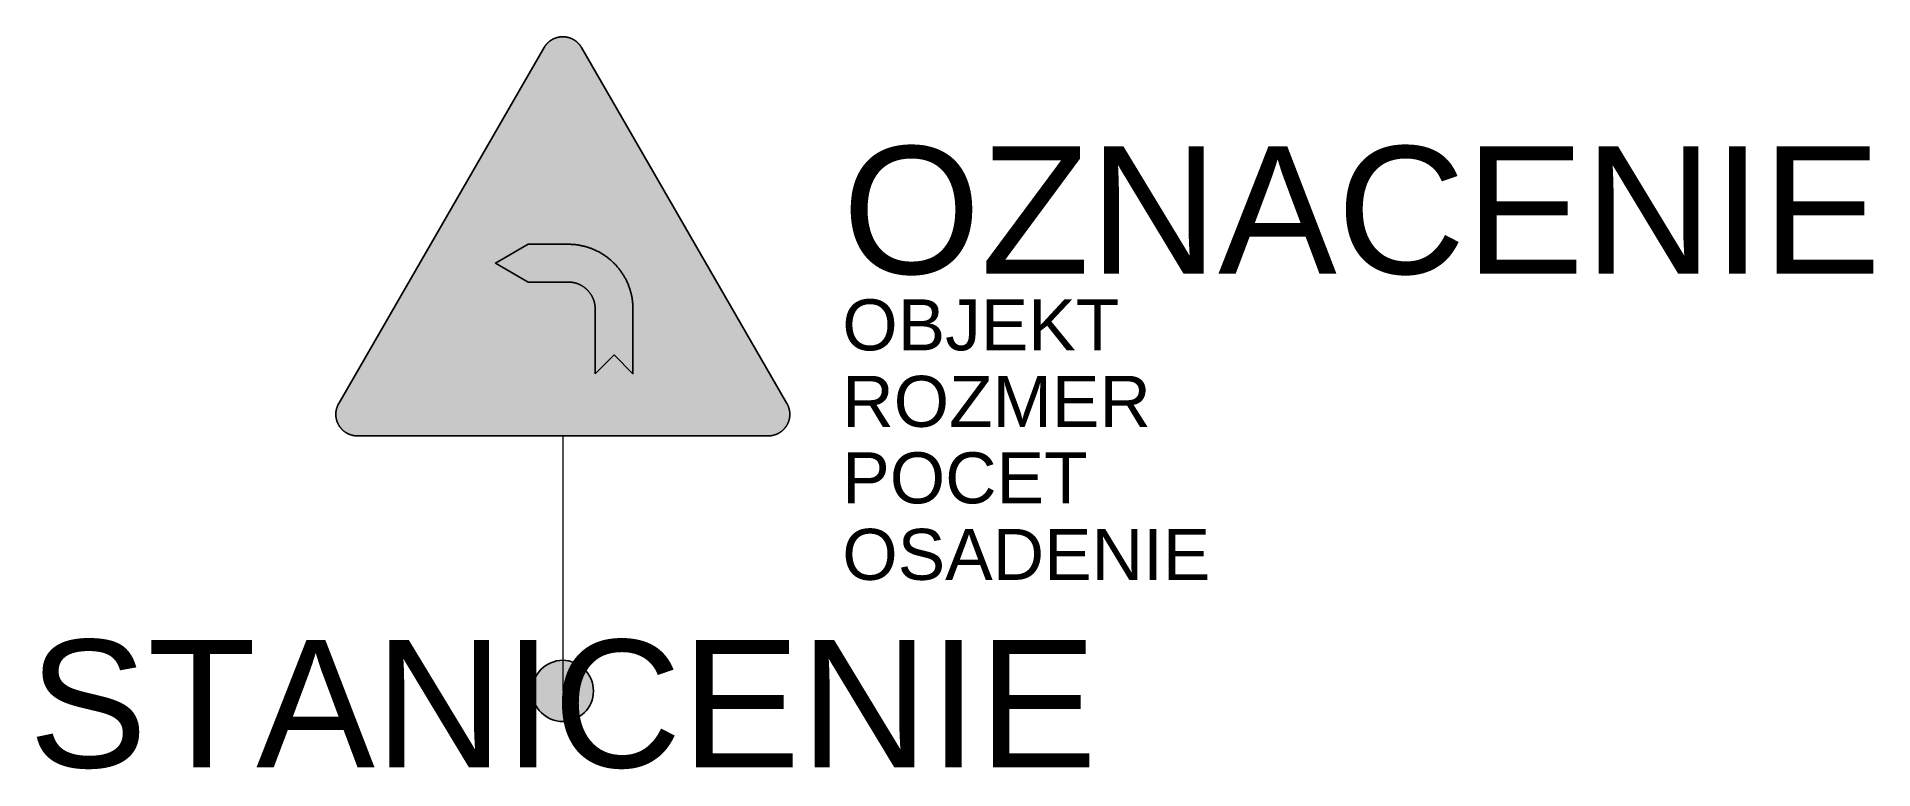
# Model space of a CAD drawing. Header units: metres. Extents: x -10.3 to 25.7, y -1.5 to 12.8.
import ezdxf
from ezdxf.enums import TextEntityAlignment as Align

# ---------------------------------------------------------------- set-up
doc = ezdxf.new("R2010")
doc.units = ezdxf.units.M
doc.layers.get('Defpoints').update_dxf_attribs({"color": 140, "lineweight": 5})
doc.styles.get("Standard").update_dxf_attribs({"font": 'arial.ttf'})

msp = doc.modelspace()

# ---------------------------------------------------------------- hatches: boundary and pattern name
at = {"true_color": 0xf1efea}
msp.add_hatch(color=7, dxfattribs=at).paths.add_polyline_path([(-4.029261, 5.000027), (-4.034526, 5.000048), (-4.039785, 5.000126), (-4.045041, 5.000279), (-4.0503, 5.000507), (-4.055481, 5.00081), (-4.06074, 5.001191), (-4.065921, 5.001572), (-4.071102, 5.002031), (-4.076283, 5.00264), (-4.081467, 5.003249), (-4.086648, 5.003858), (-4.091829, 5.00462), (-4.096935, 5.00546), (-4.102041, 5.006297), (-4.107144, 5.007212), (-4.11225, 5.008202), (-4.117356, 5.00927), (-4.122384, 5.010335), (-4.127415, 5.011556), (-4.132443, 5.012774), (-4.137474, 5.01407), (-4.142502, 5.015441), (-4.147455, 5.016812), (-4.152408, 5.018261), (-4.157361, 5.01986), (-4.162239, 5.021384), (-4.167114, 5.023061), (-4.171992, 5.024813), (-4.176867, 5.026568), (-4.18167, 5.028395), (-4.18647, 5.0303), (-4.19127, 5.032205), (-4.195995, 5.034263), (-4.200795, 5.036321), (-4.205442, 5.038379), (-4.210167, 5.040587), (-4.214817, 5.042798), (-4.219464, 5.045084), (-4.224036, 5.047445), (-4.228608, 5.049884), (-4.23318, 5.052323), (-4.237677, 5.054837), (-4.242171, 5.057429), (-4.24659, 5.060096), (-4.251012, 5.062763), (-4.255431, 5.065505), (-4.259775, 5.068247), (-4.264116, 5.071145), (-4.26846, 5.07404), (-4.272729, 5.07701), (-4.27692, 5.079983), (-4.281111, 5.083106), (-4.285302, 5.086232), (-4.289415, 5.089355), (-4.293531, 5.092631), (-4.297569, 5.09591), (-4.301607, 5.099186), (-4.30557, 5.102615), (-4.309533, 5.106044), (-4.313418, 5.109548), (-4.317228, 5.113055), (-4.321116, 5.116634), (-4.324848, 5.120294), (-4.328583, 5.124026), (-4.332315, 5.127761), (-4.335975, 5.131571), (-4.339554, 5.135381), (-4.343061, 5.139191), (-4.346565, 5.143154), (-4.349994, 5.147039), (-4.353423, 5.151077), (-4.356699, 5.15504), (-4.360053, 5.159078), (-4.363254, 5.163194), (-4.366455, 5.167307), (-4.369578, 5.171498), (-4.372626, 5.175689), (-4.375599, 5.179958), (-4.378569, 5.184149), (-4.381464, 5.188493), (-4.384362, 5.192834), (-4.387104, 5.197178), (-4.389846, 5.201597), (-4.392591, 5.206019), (-4.39518, 5.210438), (-4.397772, 5.214932), (-4.400286, 5.219429), (-4.402725, 5.224001), (-4.405164, 5.228573), (-4.407525, 5.233145), (-4.409811, 5.237792), (-4.412022, 5.242442), (-4.41423, 5.247167), (-4.416366, 5.251814), (-4.418421, 5.256614), (-4.420404, 5.261339), (-4.422384, 5.266139), (-4.424214, 5.270939), (-4.426041, 5.275742), (-4.427871, 5.280617), (-4.429548, 5.285495), (-4.431225, 5.29037), (-4.432824, 5.295248), (-4.434348, 5.300201), (-4.435797, 5.305154), (-4.437243, 5.310182), (-4.438539, 5.315135), (-4.439835, 5.320166), (-4.441131, 5.325194), (-4.442274, 5.330225), (-4.443339, 5.335253), (-4.444407, 5.340359), (-4.445397, 5.345465), (-4.446312, 5.350568), (-4.447227, 5.355674), (-4.447989, 5.360855), (-4.448751, 5.365961), (-4.449435, 5.371142), (-4.450044, 5.376326), (-4.450578, 5.381507), (-4.451037, 5.386688), (-4.451493, 5.391869), (-4.451799, 5.397128), (-4.452102, 5.402309), (-4.45233, 5.407568), (-4.452483, 5.412824), (-4.452636, 5.418083), (-4.452636, 5.423339), (-4.452636, 5.426768), (-4.452561, 5.430275), (-4.452483, 5.433779), (-4.452408, 5.437208), (-4.452255, 5.440715), (-4.452102, 5.444219), (-4.451949, 5.447648), (-4.451721, 5.451152), (-4.451493, 5.454581), (-4.451187, 5.45801), (-4.450884, 5.461517), (-4.450578, 5.464946), (-4.450197, 5.468375), (-4.449816, 5.471804), (-4.449435, 5.475308), (-4.448979, 5.478737), (-4.44852, 5.482166), (-4.448064, 5.485595), (-4.44753, 5.488949), (-4.446921, 5.492378), (-4.446387, 5.495807), (-4.445778, 5.499236), (-4.445169, 5.502587), (-4.444482, 5.506016), (-4.443798, 5.50937), (-4.443036, 5.512799), (-4.442349, 5.516153), (-4.441587, 5.519504), (-4.44075, 5.522858), (-4.43991, 5.526209), (-4.439073, 5.529563), (-4.438158, 5.532917), (-4.437321, 5.536268), (-4.436328, 5.539544), (-4.435416, 5.542898), (-4.434423, 5.546174), (-4.433358, 5.549528), (-4.432368, 5.552804), (-4.4313, 5.55608), (-4.430157, 5.559356), (-4.429014, 5.562635), (-4.427871, 5.565833), (-4.426728, 5.569112), (-4.42551, 5.572388), (-4.424289, 5.575589), (-4.422993, 5.578787), (-4.421775, 5.582066), (-4.420404, 5.585264), (-4.419108, 5.58839), (-4.417737, 5.591591), (-4.416366, 5.594789), (-4.414917, 5.597915), (-4.413468, 5.601116), (-4.412022, 5.604239), (-4.410498, 5.607362), (-4.408974, 5.610488), (-4.40745, 5.613611), (-4.405848, 5.616659), (-4.404249, 5.619785), (-4.40265, 5.622833), (-4.400973, 5.625881), (-4.399371, 5.628929), (-4.397619, 5.631977), (-4.395942, 5.635025), (-0.366591, 12.613952), (-0.364887, 12.616925), (-0.363135, 12.619898), (-0.361305, 12.622868), (-0.359478, 12.625841), (-0.357648, 12.628811), (-0.355743, 12.631709), (-0.353838, 12.634604), (-0.351933, 12.637499), (-0.350028, 12.640394), (-0.348048, 12.643214), (-0.346065, 12.646109), (-0.344085, 12.648929), (-0.342027, 12.651749), (-0.339969, 12.654491), (-0.337911, 12.657311), (-0.335778, 12.660053), (-0.333645, 12.662798), (-0.331512, 12.665465), (-0.329379, 12.668207), (-0.327168, 12.670874), (-0.324957, 12.673541), (-0.322749, 12.676208), (-0.320538, 12.6788), (-0.318252, 12.681389), (-0.315966, 12.683981), (-0.31368, 12.686573), (-0.311319, 12.689087), (-0.308955, 12.691676), (-0.306594, 12.694115), (-0.304233, 12.696629), (-0.301794, 12.699146), (-0.299355, 12.701582), (-0.296916, 12.704021), (-0.294402, 12.706385), (-0.291963, 12.708821), (-0.289449, 12.711185), (-0.286935, 12.713546), (-0.284343, 12.715832), (-0.281754, 12.718196), (-0.279237, 12.720482), (-0.27657, 12.72269), (-0.273981, 12.724976), (-0.271314, 12.727187), (-0.268647, 12.729395), (-0.26598, 12.731606), (-0.263313, 12.733739), (-0.260568, 12.735872), (-0.257826, 12.738008), (-0.255084, 12.740141), (-0.252339, 12.742199), (-0.249519, 12.744254), (-0.246702, 12.746237), (-0.243882, 12.748295), (-0.241062, 12.750275), (-0.238167, 12.752255), (-0.235272, 12.75416), (-0.232374, 12.756065), (-0.229479, 12.75797), (-0.226584, 12.759875), (-0.223611, 12.761705), (-0.220641, 12.763535), (-0.217668, 12.765287), (-0.214698, 12.767114), (-0.211725, 12.768869), (-0.208677, 12.770543), (-0.205629, 12.772298), (-0.202581, 12.773972), (-0.199533, 12.775574), (-0.196485, 12.777251), (-0.193362, 12.77885), (-0.190236, 12.780374), (-0.187188, 12.781973), (-0.184065, 12.783497), (-0.180939, 12.784946), (-0.177741, 12.78647), (-0.174615, 12.787841), (-0.171492, 12.78929), (-0.168291, 12.790661), (-0.16509, 12.792032), (-0.161889, 12.793403), (-0.158691, 12.794699), (-0.15549, 12.795995), (-0.152289, 12.797213), (-0.149013, 12.798434), (-0.145812, 12.799652), (-0.142536, 12.800873), (-0.13926, 12.802016), (-0.135981, 12.803081), (-0.132705, 12.804224), (-0.129429, 12.805292), (-0.126153, 12.806357), (-0.122877, 12.80735), (-0.119523, 12.80834), (-0.116247, 12.80933), (-0.112893, 12.810245), (-0.109542, 12.81116), (-0.106263, 12.811997), (-0.102912, 12.812912), (-0.099558, 12.813674), (-0.096207, 12.814511), (-0.092778, 12.815273), (-0.089424, 12.816035), (-0.08607, 12.816722), (-0.082641, 12.817406), (-0.07929, 12.818093), (-0.075861, 12.818702), (-0.072507, 12.819311), (-0.069078, 12.819923), (-0.065649, 12.820454), (-0.06222, 12.820988), (-0.058791, 12.821447), (-0.055362, 12.821903), (-0.051933, 12.822359), (-0.048504, 12.822818), (-0.045075, 12.823199), (-0.041646, 12.823502), (-0.038142, 12.823883), (-0.034713, 12.824189), (-0.031284, 12.824417), (-0.027777, 12.824645), (-0.024348, 12.824876), (-0.020844, 12.825026), (-0.017415, 12.825257), (-0.013911, 12.825332), (-0.010482, 12.825485), (-0.006975, 12.82556), (-0.003471, 12.82556), (-0.000042, 12.82556), (0.003465, 12.82556), (0.006969, 12.82556), (0.010398, 12.825485), (0.013902, 12.825332), (0.017409, 12.825257), (0.020838, 12.825026), (0.024342, 12.824876), (0.027771, 12.824645), (0.0312, 12.824417), (0.034707, 12.824189), (0.038136, 12.823883), (0.041565, 12.823502), (0.045069, 12.823199), (0.048498, 12.822818), (0.051927, 12.822359), (0.055356, 12.821903), (0.058785, 12.821447), (0.062214, 12.820988), (0.065643, 12.820454), (0.069072, 12.819923), (0.072426, 12.819311), (0.075855, 12.818702), (0.079284, 12.818093), (0.082635, 12.817406), (0.086064, 12.816722), (0.089418, 12.816035), (0.092769, 12.815273), (0.096123, 12.814511), (0.099477, 12.813674), (0.102828, 12.812912), (0.106182, 12.811997), (0.109533, 12.81116), (0.112887, 12.810245), (0.116241, 12.80933), (0.119517, 12.80834), (0.122868, 12.80735), (0.126147, 12.806357), (0.129423, 12.805292), (0.132699, 12.804224), (0.135975, 12.803081), (0.139251, 12.802016), (0.14253, 12.800873), (0.145728, 12.799652), (0.149007, 12.798434), (0.152205, 12.797213), (0.155484, 12.795995), (0.158682, 12.794699), (0.161883, 12.793403), (0.165084, 12.792032), (0.168207, 12.790661), (0.171408, 12.78929), (0.174609, 12.787841), (0.177732, 12.78647), (0.180858, 12.784946), (0.183981, 12.783497), (0.187107, 12.781973), (0.19023, 12.780374), (0.193353, 12.77885), (0.196401, 12.777251), (0.199449, 12.775574), (0.202575, 12.773972), (0.205623, 12.772298), (0.208593, 12.770543), (0.211641, 12.768869), (0.214689, 12.767114), (0.217662, 12.765287), (0.220635, 12.763535), (0.223605, 12.761705), (0.2265, 12.759875), (0.229473, 12.75797), (0.232368, 12.756065), (0.235263, 12.75416), (0.238161, 12.752255), (0.240978, 12.750275), (0.243876, 12.748295), (0.246693, 12.746237), (0.249438, 12.744254), (0.252258, 12.742199), (0.255, 12.740141), (0.25782, 12.738008), (0.260562, 12.735872), (0.263229, 12.733739), (0.265974, 12.731606), (0.268641, 12.729395), (0.271308, 12.727187), (0.273897, 12.724976), (0.276564, 12.72269), (0.279156, 12.720482), (0.281745, 12.718196), (0.284337, 12.715832), (0.286851, 12.713546), (0.289443, 12.711185), (0.291957, 12.708821), (0.294396, 12.706385), (0.29691, 12.704021), (0.299349, 12.701582), (0.301788, 12.699146), (0.304149, 12.696629), (0.306588, 12.694115), (0.308949, 12.691676), (0.311313, 12.689087), (0.313599, 12.686573), (0.31596, 12.683981), (0.318246, 12.681389), (0.320457, 12.6788), (0.322743, 12.676208), (0.324951, 12.673541), (0.327162, 12.670874), (0.32937, 12.668207), (0.331506, 12.665465), (0.333639, 12.662798), (0.335772, 12.660053), (0.337905, 12.657311), (0.339963, 12.654491), (0.342021, 12.651749), (0.344001, 12.648929), (0.346059, 12.646109), (0.348039, 12.643214), (0.349944, 12.640394), (0.351927, 12.637499), (0.353832, 12.634604), (0.355737, 12.631709), (0.357564, 12.628811), (0.359469, 12.625841), (0.361299, 12.622868), (0.363051, 12.619898), (0.364881, 12.616925), (0.366558, 12.613877), (4.395909, 5.635025), (4.397613, 5.631977), (4.39929, 5.628929), (4.400967, 5.625881), (4.402641, 5.622833), (4.404243, 5.619785), (4.405842, 5.616659), (4.407444, 5.613611), (4.408968, 5.610488), (4.410492, 5.607362), (4.412016, 5.604239), (4.413462, 5.601116), (4.414911, 5.597915), (4.416282, 5.594789), (4.417731, 5.591591), (4.419102, 5.58839), (4.420398, 5.585264), (4.421691, 5.582066), (4.422987, 5.578787), (4.424283, 5.575589), (4.425501, 5.572388), (4.426722, 5.569112), (4.427865, 5.565833), (4.429008, 5.562635), (4.430151, 5.559356), (4.431216, 5.55608), (4.432284, 5.552804), (4.433352, 5.549528), (4.434342, 5.546174), (4.435332, 5.542898), (4.436322, 5.539544), (4.437237, 5.536268), (4.438152, 5.532917), (4.439067, 5.529563), (4.439904, 5.526209), (4.440741, 5.522858), (4.441503, 5.519504), (4.442265, 5.516153), (4.443027, 5.512799), (4.443714, 5.50937), (4.444476, 5.506016), (4.445085, 5.502587), (4.445772, 5.499236), (4.446306, 5.495807), (4.446915, 5.492378), (4.447449, 5.488949), (4.44798, 5.485595), (4.448514, 5.482166), (4.448973, 5.478737), (4.449354, 5.475308), (4.44981, 5.471804), (4.450191, 5.468375), (4.450572, 5.464946), (4.450878, 5.461517), (4.451181, 5.45801), (4.451409, 5.454581), (4.45164, 5.451152), (4.451868, 5.447648), (4.452096, 5.444219), (4.452249, 5.440715), (4.452324, 5.437208), (4.452477, 5.433779), (4.452552, 5.430275), (4.452552, 5.426768), (4.452552, 5.423339), (4.452552, 5.418083), (4.452477, 5.412824), (4.452324, 5.407568), (4.452096, 5.402309), (4.45179, 5.397128), (4.451409, 5.391869), (4.451028, 5.386688), (4.450497, 5.381507), (4.449963, 5.376326), (4.449354, 5.371142), (4.448667, 5.365961), (4.44798, 5.360855), (4.447143, 5.355674), (4.446306, 5.350568), (4.445391, 5.345465), (4.444401, 5.340359), (4.443333, 5.335253), (4.44219, 5.330225), (4.441047, 5.325194), (4.439829, 5.320166), (4.438533, 5.315135), (4.437162, 5.310182), (4.435788, 5.305154), (4.434264, 5.300201), (4.43274, 5.295248), (4.431141, 5.29037), (4.429542, 5.285495), (4.427787, 5.280617), (4.426035, 5.275742), (4.424208, 5.270939), (4.422303, 5.266139), (4.420398, 5.261339), (4.41834, 5.256614), (4.416282, 5.251814), (4.414149, 5.247167), (4.412016, 5.242442), (4.40973, 5.237792), (4.407444, 5.233145), (4.405158, 5.228573), (4.402719, 5.224001), (4.40028, 5.219429), (4.397766, 5.214932), (4.395174, 5.210438), (4.392507, 5.206019), (4.38984, 5.201597), (4.387098, 5.197178), (4.384278, 5.192834), (4.381458, 5.188493), (4.378563, 5.184149), (4.37559, 5.179958), (4.37262, 5.175689), (4.369494, 5.171498), (4.366371, 5.167307), (4.363248, 5.163194), (4.359969, 5.159078), (4.356693, 5.15504), (4.353417, 5.151077), (4.349988, 5.147039), (4.346559, 5.143154), (4.343055, 5.139191), (4.339548, 5.135381), (4.335966, 5.131571), (4.332309, 5.127761), (4.328577, 5.124026), (4.324842, 5.120294), (4.321107, 5.116634), (4.317222, 5.113055), (4.313412, 5.109548), (4.309449, 5.106044), (4.305564, 5.102615), (4.301526, 5.099186), (4.297563, 5.09591), (4.293525, 5.092631), (4.289409, 5.089355), (4.285293, 5.086232), (4.281102, 5.083106), (4.276911, 5.079983), (4.272645, 5.07701), (4.268379, 5.07404), (4.26411, 5.071145), (4.259766, 5.068247), (4.255425, 5.065505), (4.251003, 5.062763), (4.246584, 5.060096), (4.242165, 5.057429), (4.237668, 5.054837), (4.233174, 5.052323), (4.228602, 5.049884), (4.22403, 5.047445), (4.21938, 5.045084), (4.214808, 5.042798), (4.210161, 5.040587), (4.205436, 5.038379), (4.200711, 5.036321), (4.195989, 5.034263), (4.191264, 5.032205), (4.186464, 5.0303), (4.181661, 5.028395), (4.176861, 5.026568), (4.171986, 5.024813), (4.167108, 5.023061), (4.16223, 5.021384), (4.157277, 5.01986), (4.152402, 5.018261), (4.147449, 5.016812), (4.142418, 5.015441), (4.137465, 5.01407), (4.132437, 5.012774), (4.127409, 5.011556), (4.122378, 5.010335), (4.117272, 5.00927), (4.112244, 5.008202), (4.107138, 5.007212), (4.102032, 5.006297), (4.096929, 5.00546), (4.091745, 5.00462), (4.086642, 5.003858), (4.081458, 5.003249), (4.076277, 5.00264), (4.071096, 5.002031), (4.065915, 5.001572), (4.060656, 5.001191), (4.055475, 5.00081), (4.050216, 5.000507), (4.045035, 5.000279), (4.039779, 5.000126), (4.03452, 5.000048), (4.029261, 4.999973)])
at = {"true_color": 0xba1e10}
h = msp.add_hatch(color=22, dxfattribs=at)
h.paths.add_polyline_path([(-4.029261, 5.158775), (-4.036128, 5.15885), (-4.042908, 5.159078), (-4.049613, 5.159537), (-4.056321, 5.160068), (-4.063026, 5.16083), (-4.069578, 5.161823), (-4.076133, 5.162888), (-4.08261, 5.164109), (-4.089009, 5.16548), (-4.095411, 5.167079), (-4.101735, 5.168756), (-4.107984, 5.170661), (-4.114155, 5.172641), (-4.120251, 5.174777), (-4.126272, 5.177063), (-4.13229, 5.179499), (-4.138158, 5.182091), (-4.144026, 5.184833), (-4.149741, 5.187653), (-4.155381, 5.190701), (-4.161018, 5.193827), (-4.166505, 5.197025), (-4.171914, 5.200454), (-4.177248, 5.203961), (-4.182432, 5.207543), (-4.187613, 5.211275), (-4.192641, 5.215163), (-4.197594, 5.219201), (-4.202472, 5.223239), (-4.207197, 5.227505), (-4.211844, 5.231774), (-4.216341, 5.236268), (-4.220835, 5.240765), (-4.225104, 5.245412), (-4.22937, 5.250215), (-4.233486, 5.255015), (-4.237446, 5.259968), (-4.241334, 5.264996), (-4.245066, 5.270177), (-4.248648, 5.275436), (-4.252155, 5.280695), (-4.255584, 5.286104), (-4.258782, 5.291666), (-4.261908, 5.297228), (-4.264956, 5.302868), (-4.267776, 5.308658), (-4.270518, 5.314451), (-4.27311, 5.320319), (-4.275546, 5.326337), (-4.277832, 5.332358), (-4.279968, 5.338454), (-4.281948, 5.344625), (-4.283853, 5.350874), (-4.28553, 5.357198), (-4.287129, 5.3636), (-4.2885, 5.369999), (-4.289721, 5.376476), (-4.290864, 5.383031), (-4.291779, 5.389661), (-4.292541, 5.396288), (-4.293072, 5.402996), (-4.293531, 5.409701), (-4.293759, 5.416481), (-4.293912, 5.423339), (-4.293834, 5.425475), (-4.293834, 5.427683), (-4.293834, 5.429816), (-4.293759, 5.432027), (-4.293684, 5.43416), (-4.293531, 5.436371), (-4.293453, 5.438504), (-4.293303, 5.440715), (-4.29315, 5.442848), (-4.292997, 5.445056), (-4.292769, 5.447192), (-4.292616, 5.449325), (-4.292388, 5.451458), (-4.29216, 5.453669), (-4.291854, 5.455802), (-4.291626, 5.457935), (-4.29132, 5.460068), (-4.291017, 5.462201), (-4.290711, 5.464337), (-4.29033, 5.46647), (-4.289949, 5.468603), (-4.289568, 5.470736), (-4.289187, 5.472869), (-4.288806, 5.475005), (-4.28835, 5.477138), (-4.287891, 5.479196), (-4.287435, 5.481329), (-4.286976, 5.483462), (-4.286445, 5.48552), (-4.285911, 5.487653), (-4.285377, 5.489711), (-4.284843, 5.491769), (-4.284309, 5.493902), (-4.2837, 5.49596), (-4.283091, 5.498015), (-4.282482, 5.500073), (-4.281873, 5.502206), (-4.281186, 5.504264), (-4.280499, 5.506247), (-4.279815, 5.508302), (-4.279128, 5.51036), (-4.278444, 5.512418), (-4.277682, 5.514476), (-4.27692, 5.516456), (-4.276158, 5.518514), (-4.275396, 5.520494), (-4.274556, 5.522477), (-4.273719, 5.524535), (-4.272879, 5.526515), (-4.272042, 5.528495), (-4.271205, 5.530478), (-4.27029, 5.532458), (-4.269375, 5.534441), (-4.26846, 5.536346), (-4.267545, 5.538326), (-4.266633, 5.540306), (-4.26564, 5.542211), (-4.26465, 5.544194), (-4.26366, 5.546099), (-4.26267, 5.548004), (-4.261602, 5.549909), (-4.260537, 5.551814), (-4.259469, 5.553719), (-4.258401, 5.555624), (-0.229092, 12.534575), (-0.22689, 12.538364), (-0.224604, 12.542096), (-0.22224, 12.545831), (-0.219801, 12.549488), (-0.217365, 12.553145), (-0.214773, 12.556727), (-0.212259, 12.560231), (-0.209592, 12.563738), (-0.206925, 12.567167), (-0.20418, 12.570518), (-0.201363, 12.573872), (-0.198543, 12.577148), (-0.195648, 12.580349), (-0.192675, 12.58355), (-0.189702, 12.586673), (-0.186654, 12.589721), (-0.183606, 12.592769), (-0.180483, 12.595742), (-0.177282, 12.598637), (-0.174081, 12.601457), (-0.170805, 12.604277), (-0.167529, 12.607019), (-0.164175, 12.609761), (-0.160824, 12.612353), (-0.157395, 12.614945), (-0.153888, 12.617459), (-0.150384, 12.619898), (-0.14688, 12.622334), (-0.143298, 12.624698), (-0.139641, 12.626984), (-0.135981, 12.629192), (-0.132324, 12.631403), (-0.128592, 12.633461), (-0.124782, 12.635519), (-0.121047, 12.637499), (-0.117162, 12.639479), (-0.113352, 12.641309), (-0.109464, 12.643139), (-0.105501, 12.644891), (-0.101616, 12.646568), (-0.097578, 12.648167), (-0.093615, 12.649691), (-0.089577, 12.651215), (-0.085539, 12.652664), (-0.081423, 12.653957), (-0.077307, 12.655253), (-0.073194, 12.656474), (-0.069078, 12.657692), (-0.064887, 12.65876), (-0.060696, 12.659825), (-0.05643, 12.66074), (-0.052239, 12.661655), (-0.04797, 12.662492), (-0.043704, 12.663179), (-0.03936, 12.663863), (-0.035094, 12.664475), (-0.03075, 12.665006), (-0.026406, 12.66554), (-0.021987, 12.665921), (-0.017643, 12.666227), (-0.013224, 12.66653), (-0.00888, 12.666683), (-0.004461, 12.666761), (-0.000042, 12.666836), (0.004377, 12.666761), (0.008799, 12.666683), (0.013218, 12.66653), (0.017637, 12.666227), (0.021981, 12.665921), (0.026325, 12.66554), (0.030666, 12.665006), (0.03501, 12.664475), (0.039354, 12.663863), (0.04362, 12.663179), (0.047889, 12.662492), (0.052155, 12.661655), (0.056424, 12.66074), (0.060615, 12.659825), (0.064881, 12.65876), (0.068997, 12.657692), (0.073188, 12.656474), (0.077301, 12.655253), (0.081417, 12.653957), (0.08553, 12.652664), (0.089571, 12.651215), (0.093609, 12.649691), (0.097572, 12.648167), (0.101532, 12.646568), (0.105495, 12.644891), (0.109458, 12.643139), (0.113343, 12.641309), (0.117153, 12.639479), (0.120963, 12.637499), (0.124773, 12.635519), (0.128583, 12.633461), (0.132243, 12.631403), (0.135975, 12.629192), (0.139632, 12.626984), (0.143214, 12.624698), (0.146796, 12.622334), (0.150378, 12.619898), (0.153882, 12.617459), (0.157311, 12.614945), (0.16074, 12.612353), (0.164169, 12.609761), (0.167523, 12.607019), (0.170799, 12.604277), (0.174075, 12.601457), (0.177276, 12.598637), (0.180477, 12.595742), (0.1836, 12.592769), (0.186648, 12.589721), (0.189696, 12.586673), (0.192669, 12.58355), (0.195639, 12.580349), (0.198537, 12.577148), (0.201354, 12.573872), (0.204174, 12.570518), (0.206919, 12.567167), (0.209586, 12.563738), (0.212253, 12.560231), (0.214842, 12.556727), (0.217356, 12.553145), (0.219795, 12.549488), (0.222234, 12.545831), (0.224595, 12.542096), (0.226881, 12.538364), (0.229167, 12.534554), (4.258443, 5.555651), (4.259463, 5.553719), (4.260528, 5.551814), (4.261596, 5.549909), (4.262664, 5.548004), (4.263654, 5.546099), (4.264644, 5.544194), (4.265634, 5.542211), (4.266549, 5.540306), (4.267539, 5.538326), (4.268454, 5.536346), (4.269369, 5.534441), (4.270284, 5.532458), (4.271196, 5.530478), (4.272036, 5.528495), (4.272873, 5.526515), (4.273713, 5.524535), (4.27455, 5.522477), (4.275312, 5.520494), (4.276149, 5.518514), (4.276911, 5.516456), (4.277673, 5.514476), (4.27836, 5.512418), (4.279122, 5.51036), (4.279809, 5.508302), (4.280493, 5.506247), (4.28118, 5.504264), (4.281789, 5.502206), (4.282476, 5.500073), (4.283085, 5.498015), (4.283694, 5.49596), (4.284228, 5.493902), (4.284837, 5.491769), (4.285371, 5.489711), (4.285905, 5.487653), (4.286436, 5.48552), (4.286895, 5.483462), (4.287429, 5.481329), (4.287885, 5.479196), (4.288341, 5.477138), (4.288722, 5.475005), (4.289181, 5.472869), (4.289562, 5.470736), (4.289943, 5.468603), (4.290324, 5.46647), (4.290627, 5.464337), (4.290933, 5.462201), (4.291239, 5.460068), (4.291542, 5.457935), (4.291848, 5.455802), (4.292076, 5.453669), (4.292304, 5.451458), (4.292532, 5.449325), (4.292763, 5.447192), (4.292913, 5.445056), (4.293144, 5.442848), (4.293294, 5.440715), (4.293372, 5.438504), (4.293525, 5.436371), (4.2936, 5.43416), (4.293675, 5.432027), (4.293753, 5.429816), (4.293828, 5.427683), (4.293828, 5.425475), (4.293828, 5.423339), (4.293753, 5.416481), (4.293525, 5.409701), (4.293066, 5.402996), (4.292457, 5.396288), (4.291695, 5.389661), (4.29078, 5.383031), (4.289715, 5.376476), (4.288494, 5.369999), (4.287048, 5.3636), (4.285524, 5.357198), (4.283769, 5.350874), (4.281942, 5.344625), (4.279959, 5.338454), (4.277751, 5.332358), (4.275465, 5.326337), (4.273026, 5.320319), (4.270434, 5.314451), (4.267767, 5.308658), (4.264872, 5.302868), (4.261902, 5.297228), (4.258776, 5.291666), (4.2555, 5.286104), (4.252146, 5.280695), (4.248642, 5.275436), (4.24506, 5.270177), (4.24125, 5.264996), (4.23744, 5.259968), (4.233402, 5.255015), (4.229286, 5.250215), (4.225095, 5.245412), (4.220754, 5.240765), (4.216332, 5.236268), (4.211838, 5.231774), (4.207188, 5.227505), (4.202388, 5.223239), (4.197588, 5.219201), (4.192635, 5.215163), (4.187529, 5.211275), (4.182423, 5.207543), (4.177167, 5.203961), (4.171833, 5.200454), (4.166421, 5.197025), (4.160937, 5.193827), (4.155372, 5.190701), (4.149735, 5.187653), (4.143942, 5.184833), (4.138152, 5.182091), (4.132284, 5.179499), (4.126266, 5.177063), (4.120245, 5.174777), (4.114149, 5.172641), (4.107978, 5.170661), (4.101729, 5.168756), (4.095405, 5.167079), (4.089003, 5.16548), (4.082601, 5.164109), (4.076124, 5.162888), (4.069572, 5.161823), (4.062942, 5.16083), (4.056312, 5.160068), (4.049607, 5.159537), (4.042902, 5.159078), (4.036119, 5.15885), (4.029261, 5.158775)])
h.paths.add_polyline_path([(-3.11268, 5.952527), (0.000015, 11.34395), (3.112755, 5.952527)], flags=16)
at = {"true_color": 0x292829}
msp.add_hatch(color=250, dxfattribs=at).paths.add_polyline_path([(0.635016, 6.217109), (0.635016, 7.487108), (0.634932, 7.493618), (0.634782, 7.500248), (0.634629, 7.5068), (0.634323, 7.513277), (0.633942, 7.519832), (0.633486, 7.526384), (0.633027, 7.532861), (0.632418, 7.539338), (0.631734, 7.54589), (0.630972, 7.552292), (0.630132, 7.558769), (0.629217, 7.565246), (0.628152, 7.571648), (0.627084, 7.578047), (0.625941, 7.584449), (0.624723, 7.590773), (0.623427, 7.597175), (0.622056, 7.603499), (0.620532, 7.609748), (0.619008, 7.616072), (0.617406, 7.622321), (0.615732, 7.628567), (0.613977, 7.634816), (0.61215, 7.64099), (0.610167, 7.647161), (0.608187, 7.653257), (0.606129, 7.659428), (0.603996, 7.665524), (0.601785, 7.671545), (0.599499, 7.677566), (0.597138, 7.683584), (0.594699, 7.689605), (0.592185, 7.695548), (0.589593, 7.701416), (0.587004, 7.707359), (0.584259, 7.713149), (0.581442, 7.719017), (0.578622, 7.72481), (0.575649, 7.730525), (0.572679, 7.73624), (0.569553, 7.741955), (0.56643, 7.747592), (0.563229, 7.753154), (0.559953, 7.758794), (0.556599, 7.764281), (0.55317, 7.769768), (0.549666, 7.775252), (0.546084, 7.780664), (0.542427, 7.785998), (0.53877, 7.791332), (0.53496, 7.796666), (0.53115, 7.801922), (0.527262, 7.807106), (0.523299, 7.812287), (0.519261, 7.817393), (0.515148, 7.822421), (0.510957, 7.827449), (0.506766, 7.832402), (0.502422, 7.837355), (0.498078, 7.842233), (0.493659, 7.847033), (0.489162, 7.851833), (0.48459, 7.856558), (0.480018, 7.861283), (0.475293, 7.865855), (0.470571, 7.870427), (0.465846, 7.874924), (0.460968, 7.879343), (0.456093, 7.883687), (0.451215, 7.888028), (0.446187, 7.892219), (0.441156, 7.89641), (0.436128, 7.900526), (0.431022, 7.904564), (0.425841, 7.908527), (0.42066, 7.912412), (0.415401, 7.916222), (0.410142, 7.920032), (0.404808, 7.923692), (0.399399, 7.927349), (0.39399, 7.930931), (0.388578, 7.93436), (0.383016, 7.937789), (0.377529, 7.94114), (0.371967, 7.944494), (0.366327, 7.947695), (0.36069, 7.950818), (0.354975, 7.953941), (0.34926, 7.956914), (0.343545, 7.959887), (0.337752, 7.962704), (0.331962, 7.965524), (0.326094, 7.968269), (0.320226, 7.970858), (0.314283, 7.97345), (0.30834, 7.975964), (0.302319, 7.978403), (0.296376, 7.980764), (0.29028, 7.98305), (0.284262, 7.985261), (0.278166, 7.987394), (0.27207, 7.989452), (0.265896, 7.991432), (0.259725, 7.993337), (0.253551, 7.995242), (0.247305, 7.996994), (0.241056, 7.998671), (0.234807, 8.000273), (0.228558, 8.001797), (0.222234, 8.003321), (0.21591, 8.004692), (0.209508, 8.005988), (0.203184, 8.007206), (0.196782, 8.008349), (0.190383, 8.009417), (0.183981, 8.010407), (0.177504, 8.011397), (0.171105, 8.012234), (0.164628, 8.012996), (0.158151, 8.013683), (0.151596, 8.014217), (0.145119, 8.014751), (0.138567, 8.015207), (0.13209, 8.015588), (0.125535, 8.015894), (0.118983, 8.016044), (0.112353, 8.016197), (0.105801, 8.016275), (-0.68133, 8.016275), (-1.322901, 8.386694), (-0.68133, 8.75711), (0.105849, 8.75711), (0.121575, 8.756939), (0.137346, 8.756708), (0.153045, 8.756177), (0.168819, 8.75549), (0.18444, 8.754653), (0.200136, 8.753585), (0.215757, 8.752289), (0.231378, 8.750843), (0.246924, 8.749241), (0.262392, 8.747414), (0.277935, 8.745356), (0.293328, 8.743145), (0.308796, 8.740784), (0.324114, 8.738192), (0.339429, 8.735372), (0.354747, 8.732477), (0.369987, 8.729276), (0.385149, 8.726), (0.400314, 8.722496), (0.415401, 8.718761), (0.430413, 8.714876), (0.445425, 8.710838), (0.460284, 8.706569), (0.475143, 8.70215), (0.490002, 8.697578), (0.504708, 8.692778), (0.519414, 8.687825), (0.534045, 8.682719), (0.548598, 8.677385), (0.563076, 8.671898), (0.577479, 8.666261), (0.591804, 8.660393), (0.606129, 8.654372), (0.620304, 8.648201), (0.634401, 8.641877), (0.648498, 8.635322), (0.662442, 8.628617), (0.676311, 8.621759), (0.690102, 8.614673), (0.703818, 8.607434), (0.717459, 8.600117), (0.731022, 8.592497), (0.74451, 8.584802), (0.757845, 8.576954), (0.771102, 8.568875), (0.784284, 8.560646), (0.797391, 8.552264), (0.810423, 8.543729), (0.823299, 8.534966), (0.8361, 8.526128), (0.848826, 8.517059), (0.861399, 8.507915), (0.873897, 8.498543), (0.886242, 8.489018), (0.898509, 8.47934), (0.910701, 8.469512), (0.92274, 8.459453), (0.934629, 8.449319), (0.946515, 8.439032), (0.958173, 8.428517), (0.969756, 8.417924), (0.981261, 8.407103), (0.992616, 8.396207), (1.003818, 8.385158), (1.014942, 8.373881), (1.025838, 8.362526), (1.036659, 8.351096), (1.047252, 8.339513), (1.057767, 8.32778), (1.068054, 8.315969), (1.078188, 8.304005), (1.088172, 8.291966), (1.098078, 8.279774), (1.107753, 8.267504), (1.117278, 8.255162), (1.126575, 8.242664), (1.135797, 8.230091), (1.144863, 8.217365), (1.153704, 8.204564), (1.162467, 8.191685), (1.170999, 8.178731), (1.179381, 8.165627), (1.187613, 8.152442), (1.195689, 8.139107), (1.203537, 8.125772), (1.211235, 8.112287), (1.218855, 8.098799), (1.226244, 8.085158), (1.233408, 8.071367), (1.240494, 8.057573), (1.247352, 8.043707), (1.254057, 8.02976), (1.260612, 8.015663), (1.266936, 8.001566), (1.273107, 7.987394), (1.279128, 7.973069), (1.284996, 7.958744), (1.290633, 7.944341), (1.29612, 7.929863), (1.301454, 7.91531), (1.30656, 7.900679), (1.311513, 7.885973), (1.316313, 7.871264), (1.320885, 7.856483), (1.325304, 7.841546), (1.329573, 7.826687), (1.333611, 7.811678), (1.337496, 7.796666), (1.341231, 7.781579), (1.344735, 7.766414), (1.348014, 7.751249), (1.351212, 7.736009), (1.35411, 7.720694), (1.356927, 7.705379), (1.359519, 7.690061), (1.36188, 7.674593), (1.364091, 7.6592), (1.366149, 7.643657), (1.367976, 7.628186), (1.369578, 7.612565), (1.371024, 7.597022), (1.37232, 7.581401), (1.373388, 7.565702), (1.374225, 7.550081), (1.374912, 7.53431), (1.375446, 7.518611), (1.375749, 7.502837), (1.375827, 7.487066), (1.375848, 6.217109), (1.005432, 6.587525)])
h = msp.add_hatch(color=0)
h.dxf.hatch_style = 1
h.paths.add_polyline_path([(0.6, 0, 1), (-0.6, 0, 1)])

# ---------------------------------------------------------------- linework, layer by layer
at = {"lineweight": 9}
msp.add_line((0, 5), (0, 2.5), dxfattribs=at)
at = {"color": 0, "lineweight": 9}
msp.add_line((0, 2.5), (0, 0), dxfattribs=at)
at = {"color": 7, "true_color": 0xf1efea}
msp.add_lwpolyline([(-4.029261, 5.000027), (-4.034526, 5.000048), (-4.039785, 5.000126), (-4.045041, 5.000279), (-4.0503, 5.000507), (-4.055481, 5.00081), (-4.06074, 5.001191), (-4.065921, 5.001572), (-4.071102, 5.002031), (-4.076283, 5.00264), (-4.081467, 5.003249), (-4.086648, 5.003858), (-4.091829, 5.00462), (-4.096935, 5.00546), (-4.102041, 5.006297), (-4.107144, 5.007212), (-4.11225, 5.008202), (-4.117356, 5.00927), (-4.122384, 5.010335), (-4.127415, 5.011556), (-4.132443, 5.012774), (-4.137474, 5.01407), (-4.142502, 5.015441), (-4.147455, 5.016812), (-4.152408, 5.018261), (-4.157361, 5.01986), (-4.162239, 5.021384), (-4.167114, 5.023061), (-4.171992, 5.024813), (-4.176867, 5.026568), (-4.18167, 5.028395), (-4.18647, 5.0303), (-4.19127, 5.032205), (-4.195995, 5.034263), (-4.200795, 5.036321), (-4.205442, 5.038379), (-4.210167, 5.040587), (-4.214817, 5.042798), (-4.219464, 5.045084), (-4.224036, 5.047445), (-4.228608, 5.049884), (-4.23318, 5.052323), (-4.237677, 5.054837), (-4.242171, 5.057429), (-4.24659, 5.060096), (-4.251012, 5.062763), (-4.255431, 5.065505), (-4.259775, 5.068247), (-4.264116, 5.071145), (-4.26846, 5.07404), (-4.272729, 5.07701), (-4.27692, 5.079983), (-4.281111, 5.083106), (-4.285302, 5.086232), (-4.289415, 5.089355), (-4.293531, 5.092631), (-4.297569, 5.09591), (-4.301607, 5.099186), (-4.30557, 5.102615), (-4.309533, 5.106044), (-4.313418, 5.109548), (-4.317228, 5.113055), (-4.321116, 5.116634), (-4.324848, 5.120294), (-4.328583, 5.124026), (-4.332315, 5.127761), (-4.335975, 5.131571), (-4.339554, 5.135381), (-4.343061, 5.139191), (-4.346565, 5.143154), (-4.349994, 5.147039), (-4.353423, 5.151077), (-4.356699, 5.15504), (-4.360053, 5.159078), (-4.363254, 5.163194), (-4.366455, 5.167307), (-4.369578, 5.171498), (-4.372626, 5.175689), (-4.375599, 5.179958), (-4.378569, 5.184149), (-4.381464, 5.188493), (-4.384362, 5.192834), (-4.387104, 5.197178), (-4.389846, 5.201597), (-4.392591, 5.206019), (-4.39518, 5.210438), (-4.397772, 5.214932), (-4.400286, 5.219429), (-4.402725, 5.224001), (-4.405164, 5.228573), (-4.407525, 5.233145), (-4.409811, 5.237792), (-4.412022, 5.242442), (-4.41423, 5.247167), (-4.416366, 5.251814), (-4.418421, 5.256614), (-4.420404, 5.261339), (-4.422384, 5.266139), (-4.424214, 5.270939), (-4.426041, 5.275742), (-4.427871, 5.280617), (-4.429548, 5.285495), (-4.431225, 5.29037), (-4.432824, 5.295248), (-4.434348, 5.300201), (-4.435797, 5.305154), (-4.437243, 5.310182), (-4.438539, 5.315135), (-4.439835, 5.320166), (-4.441131, 5.325194), (-4.442274, 5.330225), (-4.443339, 5.335253), (-4.444407, 5.340359), (-4.445397, 5.345465), (-4.446312, 5.350568), (-4.447227, 5.355674), (-4.447989, 5.360855), (-4.448751, 5.365961), (-4.449435, 5.371142), (-4.450044, 5.376326), (-4.450578, 5.381507), (-4.451037, 5.386688), (-4.451493, 5.391869), (-4.451799, 5.397128), (-4.452102, 5.402309), (-4.45233, 5.407568), (-4.452483, 5.412824), (-4.452636, 5.418083), (-4.452636, 5.423339), (-4.452636, 5.426768), (-4.452561, 5.430275), (-4.452483, 5.433779), (-4.452408, 5.437208), (-4.452255, 5.440715), (-4.452102, 5.444219), (-4.451949, 5.447648), (-4.451721, 5.451152), (-4.451493, 5.454581), (-4.451187, 5.45801), (-4.450884, 5.461517), (-4.450578, 5.464946), (-4.450197, 5.468375), (-4.449816, 5.471804), (-4.449435, 5.475308), (-4.448979, 5.478737), (-4.44852, 5.482166), (-4.448064, 5.485595), (-4.44753, 5.488949), (-4.446921, 5.492378), (-4.446387, 5.495807), (-4.445778, 5.499236), (-4.445169, 5.502587), (-4.444482, 5.506016), (-4.443798, 5.50937), (-4.443036, 5.512799), (-4.442349, 5.516153), (-4.441587, 5.519504), (-4.44075, 5.522858), (-4.43991, 5.526209), (-4.439073, 5.529563), (-4.438158, 5.532917), (-4.437321, 5.536268), (-4.436328, 5.539544), (-4.435416, 5.542898), (-4.434423, 5.546174), (-4.433358, 5.549528), (-4.432368, 5.552804), (-4.4313, 5.55608), (-4.430157, 5.559356), (-4.429014, 5.562635), (-4.427871, 5.565833), (-4.426728, 5.569112), (-4.42551, 5.572388), (-4.424289, 5.575589), (-4.422993, 5.578787), (-4.421775, 5.582066), (-4.420404, 5.585264), (-4.419108, 5.58839), (-4.417737, 5.591591), (-4.416366, 5.594789), (-4.414917, 5.597915), (-4.413468, 5.601116), (-4.412022, 5.604239), (-4.410498, 5.607362), (-4.408974, 5.610488), (-4.40745, 5.613611), (-4.405848, 5.616659), (-4.404249, 5.619785), (-4.40265, 5.622833), (-4.400973, 5.625881), (-4.399371, 5.628929), (-4.397619, 5.631977), (-4.395942, 5.635025), (-0.366591, 12.613952), (-0.364887, 12.616925), (-0.363135, 12.619898), (-0.361305, 12.622868), (-0.359478, 12.625841), (-0.357648, 12.628811), (-0.355743, 12.631709), (-0.353838, 12.634604), (-0.351933, 12.637499), (-0.350028, 12.640394), (-0.348048, 12.643214), (-0.346065, 12.646109), (-0.344085, 12.648929), (-0.342027, 12.651749), (-0.339969, 12.654491), (-0.337911, 12.657311), (-0.335778, 12.660053), (-0.333645, 12.662798), (-0.331512, 12.665465), (-0.329379, 12.668207), (-0.327168, 12.670874), (-0.324957, 12.673541), (-0.322749, 12.676208), (-0.320538, 12.6788), (-0.318252, 12.681389), (-0.315966, 12.683981), (-0.31368, 12.686573), (-0.311319, 12.689087), (-0.308955, 12.691676), (-0.306594, 12.694115), (-0.304233, 12.696629), (-0.301794, 12.699146), (-0.299355, 12.701582), (-0.296916, 12.704021), (-0.294402, 12.706385), (-0.291963, 12.708821), (-0.289449, 12.711185), (-0.286935, 12.713546), (-0.284343, 12.715832), (-0.281754, 12.718196), (-0.279237, 12.720482), (-0.27657, 12.72269), (-0.273981, 12.724976), (-0.271314, 12.727187), (-0.268647, 12.729395), (-0.26598, 12.731606), (-0.263313, 12.733739), (-0.260568, 12.735872), (-0.257826, 12.738008), (-0.255084, 12.740141), (-0.252339, 12.742199), (-0.249519, 12.744254), (-0.246702, 12.746237), (-0.243882, 12.748295), (-0.241062, 12.750275), (-0.238167, 12.752255), (-0.235272, 12.75416), (-0.232374, 12.756065), (-0.229479, 12.75797), (-0.226584, 12.759875), (-0.223611, 12.761705), (-0.220641, 12.763535), (-0.217668, 12.765287), (-0.214698, 12.767114), (-0.211725, 12.768869), (-0.208677, 12.770543), (-0.205629, 12.772298), (-0.202581, 12.773972), (-0.199533, 12.775574), (-0.196485, 12.777251), (-0.193362, 12.77885), (-0.190236, 12.780374), (-0.187188, 12.781973), (-0.184065, 12.783497), (-0.180939, 12.784946), (-0.177741, 12.78647), (-0.174615, 12.787841), (-0.171492, 12.78929), (-0.168291, 12.790661), (-0.16509, 12.792032), (-0.161889, 12.793403), (-0.158691, 12.794699), (-0.15549, 12.795995), (-0.152289, 12.797213), (-0.149013, 12.798434), (-0.145812, 12.799652), (-0.142536, 12.800873), (-0.13926, 12.802016), (-0.135981, 12.803081), (-0.132705, 12.804224), (-0.129429, 12.805292), (-0.126153, 12.806357), (-0.122877, 12.80735), (-0.119523, 12.80834), (-0.116247, 12.80933), (-0.112893, 12.810245), (-0.109542, 12.81116), (-0.106263, 12.811997), (-0.102912, 12.812912), (-0.099558, 12.813674), (-0.096207, 12.814511), (-0.092778, 12.815273), (-0.089424, 12.816035), (-0.08607, 12.816722), (-0.082641, 12.817406), (-0.07929, 12.818093), (-0.075861, 12.818702), (-0.072507, 12.819311), (-0.069078, 12.819923), (-0.065649, 12.820454), (-0.06222, 12.820988), (-0.058791, 12.821447), (-0.055362, 12.821903), (-0.051933, 12.822359), (-0.048504, 12.822818), (-0.045075, 12.823199), (-0.041646, 12.823502), (-0.038142, 12.823883), (-0.034713, 12.824189), (-0.031284, 12.824417), (-0.027777, 12.824645), (-0.024348, 12.824876), (-0.020844, 12.825026), (-0.017415, 12.825257), (-0.013911, 12.825332), (-0.010482, 12.825485), (-0.006975, 12.82556), (-0.003471, 12.82556), (-0.000042, 12.82556), (0.003465, 12.82556), (0.006969, 12.82556), (0.010398, 12.825485), (0.013902, 12.825332), (0.017409, 12.825257), (0.020838, 12.825026), (0.024342, 12.824876), (0.027771, 12.824645), (0.0312, 12.824417), (0.034707, 12.824189), (0.038136, 12.823883), (0.041565, 12.823502), (0.045069, 12.823199), (0.048498, 12.822818), (0.051927, 12.822359), (0.055356, 12.821903), (0.058785, 12.821447), (0.062214, 12.820988), (0.065643, 12.820454), (0.069072, 12.819923), (0.072426, 12.819311), (0.075855, 12.818702), (0.079284, 12.818093), (0.082635, 12.817406), (0.086064, 12.816722), (0.089418, 12.816035), (0.092769, 12.815273), (0.096123, 12.814511), (0.099477, 12.813674), (0.102828, 12.812912), (0.106182, 12.811997), (0.109533, 12.81116), (0.112887, 12.810245), (0.116241, 12.80933), (0.119517, 12.80834), (0.122868, 12.80735), (0.126147, 12.806357), (0.129423, 12.805292), (0.132699, 12.804224), (0.135975, 12.803081), (0.139251, 12.802016), (0.14253, 12.800873), (0.145728, 12.799652), (0.149007, 12.798434), (0.152205, 12.797213), (0.155484, 12.795995), (0.158682, 12.794699), (0.161883, 12.793403), (0.165084, 12.792032), (0.168207, 12.790661), (0.171408, 12.78929), (0.174609, 12.787841), (0.177732, 12.78647), (0.180858, 12.784946), (0.183981, 12.783497), (0.187107, 12.781973), (0.19023, 12.780374), (0.193353, 12.77885), (0.196401, 12.777251), (0.199449, 12.775574), (0.202575, 12.773972), (0.205623, 12.772298), (0.208593, 12.770543), (0.211641, 12.768869), (0.214689, 12.767114), (0.217662, 12.765287), (0.220635, 12.763535), (0.223605, 12.761705), (0.2265, 12.759875), (0.229473, 12.75797), (0.232368, 12.756065), (0.235263, 12.75416), (0.238161, 12.752255), (0.240978, 12.750275), (0.243876, 12.748295), (0.246693, 12.746237), (0.249438, 12.744254), (0.252258, 12.742199), (0.255, 12.740141), (0.25782, 12.738008), (0.260562, 12.735872), (0.263229, 12.733739), (0.265974, 12.731606), (0.268641, 12.729395), (0.271308, 12.727187), (0.273897, 12.724976), (0.276564, 12.72269), (0.279156, 12.720482), (0.281745, 12.718196), (0.284337, 12.715832), (0.286851, 12.713546), (0.289443, 12.711185), (0.291957, 12.708821), (0.294396, 12.706385), (0.29691, 12.704021), (0.299349, 12.701582), (0.301788, 12.699146), (0.304149, 12.696629), (0.306588, 12.694115), (0.308949, 12.691676), (0.311313, 12.689087), (0.313599, 12.686573), (0.31596, 12.683981), (0.318246, 12.681389), (0.320457, 12.6788), (0.322743, 12.676208), (0.324951, 12.673541), (0.327162, 12.670874), (0.32937, 12.668207), (0.331506, 12.665465), (0.333639, 12.662798), (0.335772, 12.660053), (0.337905, 12.657311), (0.339963, 12.654491), (0.342021, 12.651749), (0.344001, 12.648929), (0.346059, 12.646109), (0.348039, 12.643214), (0.349944, 12.640394), (0.351927, 12.637499), (0.353832, 12.634604), (0.355737, 12.631709), (0.357564, 12.628811), (0.359469, 12.625841), (0.361299, 12.622868), (0.363051, 12.619898), (0.364881, 12.616925), (0.366558, 12.613877), (4.395909, 5.635025), (4.397613, 5.631977), (4.39929, 5.628929), (4.400967, 5.625881), (4.402641, 5.622833), (4.404243, 5.619785), (4.405842, 5.616659), (4.407444, 5.613611), (4.408968, 5.610488), (4.410492, 5.607362), (4.412016, 5.604239), (4.413462, 5.601116), (4.414911, 5.597915), (4.416282, 5.594789), (4.417731, 5.591591), (4.419102, 5.58839), (4.420398, 5.585264), (4.421691, 5.582066), (4.422987, 5.578787), (4.424283, 5.575589), (4.425501, 5.572388), (4.426722, 5.569112), (4.427865, 5.565833), (4.429008, 5.562635), (4.430151, 5.559356), (4.431216, 5.55608), (4.432284, 5.552804), (4.433352, 5.549528), (4.434342, 5.546174), (4.435332, 5.542898), (4.436322, 5.539544), (4.437237, 5.536268), (4.438152, 5.532917), (4.439067, 5.529563), (4.439904, 5.526209), (4.440741, 5.522858), (4.441503, 5.519504), (4.442265, 5.516153), (4.443027, 5.512799), (4.443714, 5.50937), (4.444476, 5.506016), (4.445085, 5.502587), (4.445772, 5.499236), (4.446306, 5.495807), (4.446915, 5.492378), (4.447449, 5.488949), (4.44798, 5.485595), (4.448514, 5.482166), (4.448973, 5.478737), (4.449354, 5.475308), (4.44981, 5.471804), (4.450191, 5.468375), (4.450572, 5.464946), (4.450878, 5.461517), (4.451181, 5.45801), (4.451409, 5.454581), (4.45164, 5.451152), (4.451868, 5.447648), (4.452096, 5.444219), (4.452249, 5.440715), (4.452324, 5.437208), (4.452477, 5.433779), (4.452552, 5.430275), (4.452552, 5.426768), (4.452552, 5.423339), (4.452552, 5.418083), (4.452477, 5.412824), (4.452324, 5.407568), (4.452096, 5.402309), (4.45179, 5.397128), (4.451409, 5.391869), (4.451028, 5.386688), (4.450497, 5.381507), (4.449963, 5.376326), (4.449354, 5.371142), (4.448667, 5.365961), (4.44798, 5.360855), (4.447143, 5.355674), (4.446306, 5.350568), (4.445391, 5.345465), (4.444401, 5.340359), (4.443333, 5.335253), (4.44219, 5.330225), (4.441047, 5.325194), (4.439829, 5.320166), (4.438533, 5.315135), (4.437162, 5.310182), (4.435788, 5.305154), (4.434264, 5.300201), (4.43274, 5.295248), (4.431141, 5.29037), (4.429542, 5.285495), (4.427787, 5.280617), (4.426035, 5.275742), (4.424208, 5.270939), (4.422303, 5.266139), (4.420398, 5.261339), (4.41834, 5.256614), (4.416282, 5.251814), (4.414149, 5.247167), (4.412016, 5.242442), (4.40973, 5.237792), (4.407444, 5.233145), (4.405158, 5.228573), (4.402719, 5.224001), (4.40028, 5.219429), (4.397766, 5.214932), (4.395174, 5.210438), (4.392507, 5.206019), (4.38984, 5.201597), (4.387098, 5.197178), (4.384278, 5.192834), (4.381458, 5.188493), (4.378563, 5.184149), (4.37559, 5.179958), (4.37262, 5.175689), (4.369494, 5.171498), (4.366371, 5.167307), (4.363248, 5.163194), (4.359969, 5.159078), (4.356693, 5.15504), (4.353417, 5.151077), (4.349988, 5.147039), (4.346559, 5.143154), (4.343055, 5.139191), (4.339548, 5.135381), (4.335966, 5.131571), (4.332309, 5.127761), (4.328577, 5.124026), (4.324842, 5.120294), (4.321107, 5.116634), (4.317222, 5.113055), (4.313412, 5.109548), (4.309449, 5.106044), (4.305564, 5.102615), (4.301526, 5.099186), (4.297563, 5.09591), (4.293525, 5.092631), (4.289409, 5.089355), (4.285293, 5.086232), (4.281102, 5.083106), (4.276911, 5.079983), (4.272645, 5.07701), (4.268379, 5.07404), (4.26411, 5.071145), (4.259766, 5.068247), (4.255425, 5.065505), (4.251003, 5.062763), (4.246584, 5.060096), (4.242165, 5.057429), (4.237668, 5.054837), (4.233174, 5.052323), (4.228602, 5.049884), (4.22403, 5.047445), (4.21938, 5.045084), (4.214808, 5.042798), (4.210161, 5.040587), (4.205436, 5.038379), (4.200711, 5.036321), (4.195989, 5.034263), (4.191264, 5.032205), (4.186464, 5.0303), (4.181661, 5.028395), (4.176861, 5.026568), (4.171986, 5.024813), (4.167108, 5.023061), (4.16223, 5.021384), (4.157277, 5.01986), (4.152402, 5.018261), (4.147449, 5.016812), (4.142418, 5.015441), (4.137465, 5.01407), (4.132437, 5.012774), (4.127409, 5.011556), (4.122378, 5.010335), (4.117272, 5.00927), (4.112244, 5.008202), (4.107138, 5.007212), (4.102032, 5.006297), (4.096929, 5.00546), (4.091745, 5.00462), (4.086642, 5.003858), (4.081458, 5.003249), (4.076277, 5.00264), (4.071096, 5.002031), (4.065915, 5.001572), (4.060656, 5.001191), (4.055475, 5.00081), (4.050216, 5.000507), (4.045035, 5.000279), (4.039779, 5.000126), (4.03452, 5.000048), (4.029261, 4.999973), (-4.029261, 5.000027)], dxfattribs=at)
at = {"color": 250, "true_color": 0x292829}
msp.add_lwpolyline([(0.635016, 6.217109), (0.635016, 7.487108), (0.634932, 7.493618), (0.634782, 7.500248), (0.634629, 7.5068), (0.634323, 7.513277), (0.633942, 7.519832), (0.633486, 7.526384), (0.633027, 7.532861), (0.632418, 7.539338), (0.631734, 7.54589), (0.630972, 7.552292), (0.630132, 7.558769), (0.629217, 7.565246), (0.628152, 7.571648), (0.627084, 7.578047), (0.625941, 7.584449), (0.624723, 7.590773), (0.623427, 7.597175), (0.622056, 7.603499), (0.620532, 7.609748), (0.619008, 7.616072), (0.617406, 7.622321), (0.615732, 7.628567), (0.613977, 7.634816), (0.61215, 7.64099), (0.610167, 7.647161), (0.608187, 7.653257), (0.606129, 7.659428), (0.603996, 7.665524), (0.601785, 7.671545), (0.599499, 7.677566), (0.597138, 7.683584), (0.594699, 7.689605), (0.592185, 7.695548), (0.589593, 7.701416), (0.587004, 7.707359), (0.584259, 7.713149), (0.581442, 7.719017), (0.578622, 7.72481), (0.575649, 7.730525), (0.572679, 7.73624), (0.569553, 7.741955), (0.56643, 7.747592), (0.563229, 7.753154), (0.559953, 7.758794), (0.556599, 7.764281), (0.55317, 7.769768), (0.549666, 7.775252), (0.546084, 7.780664), (0.542427, 7.785998), (0.53877, 7.791332), (0.53496, 7.796666), (0.53115, 7.801922), (0.527262, 7.807106), (0.523299, 7.812287), (0.519261, 7.817393), (0.515148, 7.822421), (0.510957, 7.827449), (0.506766, 7.832402), (0.502422, 7.837355), (0.498078, 7.842233), (0.493659, 7.847033), (0.489162, 7.851833), (0.48459, 7.856558), (0.480018, 7.861283), (0.475293, 7.865855), (0.470571, 7.870427), (0.465846, 7.874924), (0.460968, 7.879343), (0.456093, 7.883687), (0.451215, 7.888028), (0.446187, 7.892219), (0.441156, 7.89641), (0.436128, 7.900526), (0.431022, 7.904564), (0.425841, 7.908527), (0.42066, 7.912412), (0.415401, 7.916222), (0.410142, 7.920032), (0.404808, 7.923692), (0.399399, 7.927349), (0.39399, 7.930931), (0.388578, 7.93436), (0.383016, 7.937789), (0.377529, 7.94114), (0.371967, 7.944494), (0.366327, 7.947695), (0.36069, 7.950818), (0.354975, 7.953941), (0.34926, 7.956914), (0.343545, 7.959887), (0.337752, 7.962704), (0.331962, 7.965524), (0.326094, 7.968269), (0.320226, 7.970858), (0.314283, 7.97345), (0.30834, 7.975964), (0.302319, 7.978403), (0.296376, 7.980764), (0.29028, 7.98305), (0.284262, 7.985261), (0.278166, 7.987394), (0.27207, 7.989452), (0.265896, 7.991432), (0.259725, 7.993337), (0.253551, 7.995242), (0.247305, 7.996994), (0.241056, 7.998671), (0.234807, 8.000273), (0.228558, 8.001797), (0.222234, 8.003321), (0.21591, 8.004692), (0.209508, 8.005988), (0.203184, 8.007206), (0.196782, 8.008349), (0.190383, 8.009417), (0.183981, 8.010407), (0.177504, 8.011397), (0.171105, 8.012234), (0.164628, 8.012996), (0.158151, 8.013683), (0.151596, 8.014217), (0.145119, 8.014751), (0.138567, 8.015207), (0.13209, 8.015588), (0.125535, 8.015894), (0.118983, 8.016044), (0.112353, 8.016197), (0.105801, 8.016275), (-0.68133, 8.016275), (-1.322901, 8.386694), (-0.68133, 8.75711), (0.105849, 8.75711), (0.121575, 8.756939), (0.137346, 8.756708), (0.153045, 8.756177), (0.168819, 8.75549), (0.18444, 8.754653), (0.200136, 8.753585), (0.215757, 8.752289), (0.231378, 8.750843), (0.246924, 8.749241), (0.262392, 8.747414), (0.277935, 8.745356), (0.293328, 8.743145), (0.308796, 8.740784), (0.324114, 8.738192), (0.339429, 8.735372), (0.354747, 8.732477), (0.369987, 8.729276), (0.385149, 8.726), (0.400314, 8.722496), (0.415401, 8.718761), (0.430413, 8.714876), (0.445425, 8.710838), (0.460284, 8.706569), (0.475143, 8.70215), (0.490002, 8.697578), (0.504708, 8.692778), (0.519414, 8.687825), (0.534045, 8.682719), (0.548598, 8.677385), (0.563076, 8.671898), (0.577479, 8.666261), (0.591804, 8.660393), (0.606129, 8.654372), (0.620304, 8.648201), (0.634401, 8.641877), (0.648498, 8.635322), (0.662442, 8.628617), (0.676311, 8.621759), (0.690102, 8.614673), (0.703818, 8.607434), (0.717459, 8.600117), (0.731022, 8.592497), (0.74451, 8.584802), (0.757845, 8.576954), (0.771102, 8.568875), (0.784284, 8.560646), (0.797391, 8.552264), (0.810423, 8.543729), (0.823299, 8.534966), (0.8361, 8.526128), (0.848826, 8.517059), (0.861399, 8.507915), (0.873897, 8.498543), (0.886242, 8.489018), (0.898509, 8.47934), (0.910701, 8.469512), (0.92274, 8.459453), (0.934629, 8.449319), (0.946515, 8.439032), (0.958173, 8.428517), (0.969756, 8.417924), (0.981261, 8.407103), (0.992616, 8.396207), (1.003818, 8.385158), (1.014942, 8.373881), (1.025838, 8.362526), (1.036659, 8.351096), (1.047252, 8.339513), (1.057767, 8.32778), (1.068054, 8.315969), (1.078188, 8.304005), (1.088172, 8.291966), (1.098078, 8.279774), (1.107753, 8.267504), (1.117278, 8.255162), (1.126575, 8.242664), (1.135797, 8.230091), (1.144863, 8.217365), (1.153704, 8.204564), (1.162467, 8.191685), (1.170999, 8.178731), (1.179381, 8.165627), (1.187613, 8.152442), (1.195689, 8.139107), (1.203537, 8.125772), (1.211235, 8.112287), (1.218855, 8.098799), (1.226244, 8.085158), (1.233408, 8.071367), (1.240494, 8.057573), (1.247352, 8.043707), (1.254057, 8.02976), (1.260612, 8.015663), (1.266936, 8.001566), (1.273107, 7.987394), (1.279128, 7.973069), (1.284996, 7.958744), (1.290633, 7.944341), (1.29612, 7.929863), (1.301454, 7.91531), (1.30656, 7.900679), (1.311513, 7.885973), (1.316313, 7.871264), (1.320885, 7.856483), (1.325304, 7.841546), (1.329573, 7.826687), (1.333611, 7.811678), (1.337496, 7.796666), (1.341231, 7.781579), (1.344735, 7.766414), (1.348014, 7.751249), (1.351212, 7.736009), (1.35411, 7.720694), (1.356927, 7.705379), (1.359519, 7.690061), (1.36188, 7.674593), (1.364091, 7.6592), (1.366149, 7.643657), (1.367976, 7.628186), (1.369578, 7.612565), (1.371024, 7.597022), (1.37232, 7.581401), (1.373388, 7.565702), (1.374225, 7.550081), (1.374912, 7.53431), (1.375446, 7.518611), (1.375749, 7.502837), (1.375827, 7.487066), (1.375848, 6.217109), (1.005432, 6.587525), (0.635016, 6.217109)], dxfattribs=at)
at = {"color": 0}
msp.add_circle((0, 0), 0.6, dxfattribs=at)

# ---------------------------------------------------------------- texts
msp.add_attdef('OZNACENIE', (5.48179, 8.177457), '110-LOOKSMER', height=2.5)
msp.add_attdef('STANICENIE', text='', height=2.5).set_placement((0, 1), align=Align.TOP_CENTER)
at = {"layer": 'Defpoints'}
for tag, p, s in [('OBJEKT', (5.48179, 6.677457), ''), ('ROZMER', (5.48179, 5.177457), '630/900/1260'), ('POCET', (5.48179, 3.677457), ''), ('OSADENIE', (5.48179, 2.177457), '')]:
    msp.add_attdef(tag, p, s, height=1, dxfattribs=at)

doc.saveas('drawing.dxf')
